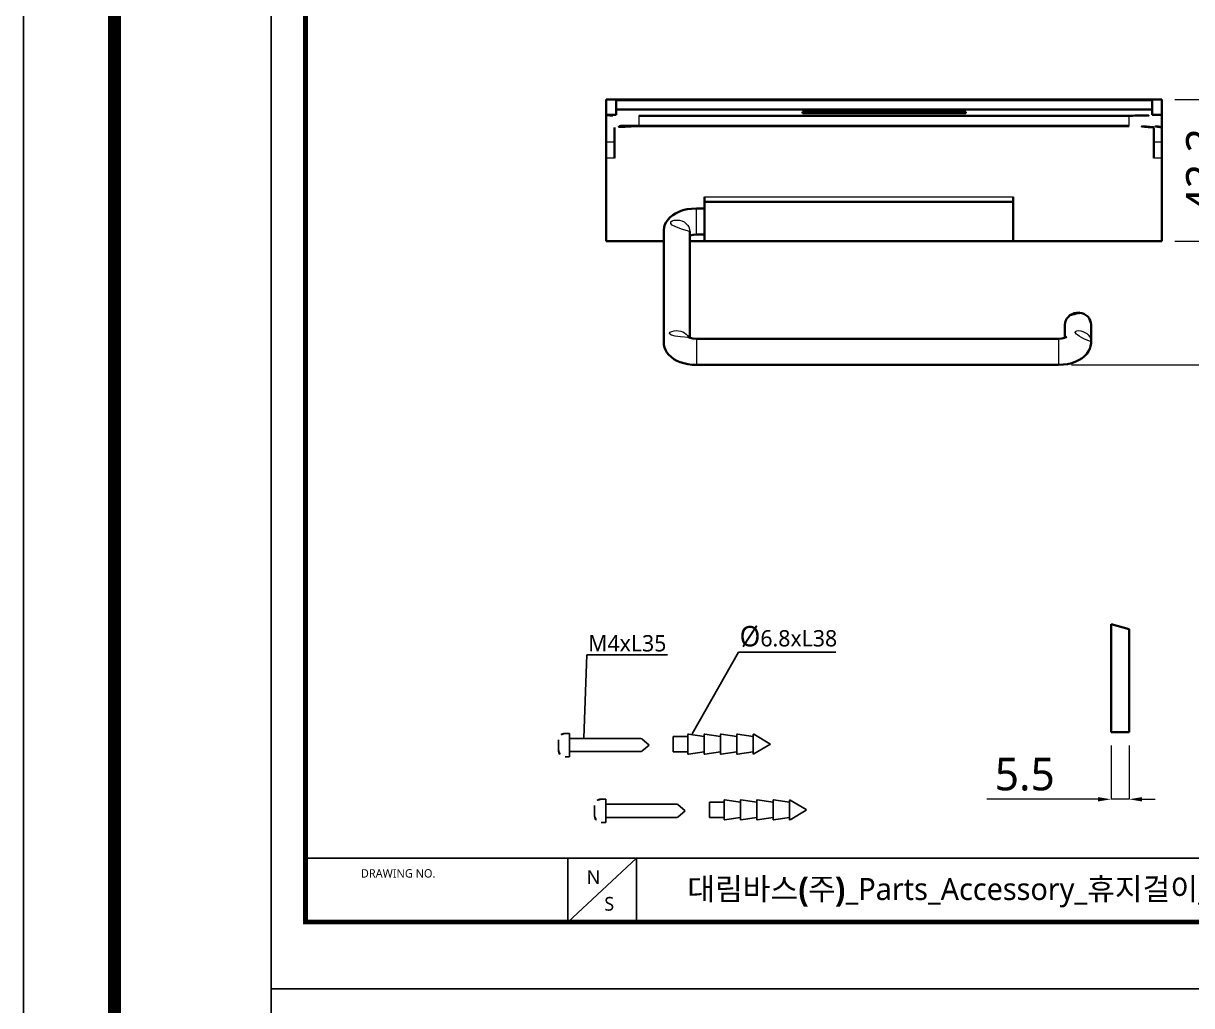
# Model space of a CAD drawing. Extents: x 16296677952 to 16296679688, y -37409618576 to -37409617304.
# Drawn here: x 16296677952.5 to 16296678310, y -37409617909.1 to -37409617608.5 of the extents above; entities that cross this region are included whole.
import ezdxf
from ezdxf import colors
from ezdxf.entities.mleader import LeaderData, LeaderLine
from ezdxf.math import Vec2, Vec3

# ---------------------------------------------------------------- set-up
doc = ezdxf.new("R2010")
doc.units = 0
doc.header["$LTSCALE"] = 10
doc.header["$MEASUREMENT"] = 0
doc.header["$PDMODE"] = 3
doc.header["$PDSIZE"] = -10
doc.layers.get('0').update_dxf_attribs({"linetype": 'CONTINUOUS'})
doc.layers.get('DEFPOINTS').update_dxf_attribs({"linetype": 'CONTINUOUS'})
doc.layers.add('1', color=7, linetype='CONTINUOUS')
doc.layers.add('FRAME070', color=5, linetype='CONTINUOUS')
doc.styles.add('Daelim Dimension', font='')
doc.styles.get('Daelim Dimension').set_extended_font_data('NanumGothic')
doc.dimstyles.new('DEFAULT', dxfattribs={"dimscale": 2, "dimtxt": 2, "dimasz": 2, "dimexe": 0, "dimexo": 2, "dimgap": 1, "dimtad": 1, "dimdec": 1, "dimzin": 9, "dimdsep": 46, "dimtxsty": 'Daelim Dimension', "dimcen": 0.5, "dimclrd": 252, "dimclre": 252, "dimclrt": 3, "dimadec": 1, "dimazin": 0, "dimtfac": 1, "dimtdec": 1, "dimtix": 1, "dimtmove": 0, "dimatfit": 3, "dimfxl": 1, "dimtolj": 1, "dimtzin": 1, "dimlwd": 9, "dimlwe": 9, "dimarcsym": 0})

# ---------------------------------------------------------------- blocks, each defined once
blk = doc.blocks.new('*D27')
at = {"color": 5, "lineweight": 9, "transparency": 16777216}
for p, q in [((16296678304.85209, -37409617631.81535), (16296678341.99181, -37409617631.81535)), ((16296678341.99181, -37409617635.81535), (16296678341.99181, -37409617709.00221)), ((16296678273.20337, -37409617713.00221), (16296678341.99181, -37409617713.00221))]:
    blk.add_line(p, q, dxfattribs=at)
at = {"color": 5, "transparency": 16777216}
for points in [[(16296678341.32514, -37409617635.81535), (16296678342.65847, -37409617635.81535), (16296678341.99181, -37409617631.81535)], [(16296678341.32514, -37409617709.00221), (16296678342.65847, -37409617709.00221), (16296678341.99181, -37409617713.00221)]]:
    blk.add_solid(points, dxfattribs=at)
at = {"layer": 'DEFPOINTS', "color": 0, "transparency": 16777216}
for p in [(16296678300.85209, -37409617631.81535), (16296678269.20337, -37409617713.00221), (16296678341.99181, -37409617713.00221)]:
    blk.add_point(p, dxfattribs=at)
at = {"color": 7, "transparency": 16777216, "insert": (16296678334.29081, -37409617672.40878), "char_height": 10, "attachment_point": 5, "rotation": 90, "style": 'Daelim Dimension'}
blk.add_mtext('\\A1;81.2', dxfattribs=at)
blk = doc.blocks.new('*D28')
at = {"color": 5, "lineweight": 9, "transparency": 16777216}
for p, q in [((16296678304.85209, -37409617631.81535), (16296678321.05699, -37409617631.81535)), ((16296678321.05699, -37409617635.81535), (16296678321.05699, -37409617671.11748)), ((16296678304.85209, -37409617675.11748), (16296678321.05699, -37409617675.11748))]:
    blk.add_line(p, q, dxfattribs=at)
at = {"color": 5, "transparency": 16777216}
for points in [[(16296678320.39032, -37409617635.81535), (16296678321.72366, -37409617635.81535), (16296678321.05699, -37409617631.81535)], [(16296678320.39032, -37409617671.11748), (16296678321.72366, -37409617671.11748), (16296678321.05699, -37409617675.11748)]]:
    blk.add_solid(points, dxfattribs=at)
at = {"layer": 'DEFPOINTS', "color": 0, "transparency": 16777216}
for p in [(16296678300.85209, -37409617631.81535), (16296678300.85209, -37409617675.11748), (16296678321.05699, -37409617675.11748)]:
    blk.add_point(p, dxfattribs=at)
at = {"color": 7, "transparency": 16777216, "insert": (16296678313.35599, -37409617653.46642), "char_height": 10, "attachment_point": 5, "rotation": 90, "style": 'Daelim Dimension'}
blk.add_mtext('\\A1;43.3', dxfattribs=at)
blk = doc.blocks.new('*D7')
at = {"color": 5, "lineweight": 9, "transparency": 16777216}
for p, q in [((16296678285.30385, -37409617829.47188), (16296678285.30385, -37409617845.97965)), ((16296678290.80385, -37409617829.47188), (16296678290.80385, -37409617845.97965)), ((16296678281.30385, -37409617845.97965), (16296678247.30532, -37409617845.97965)), ((16296678290.80385, -37409617845.97965), (16296678285.30385, -37409617845.97965)), ((16296678294.80385, -37409617845.97965), (16296678298.80385, -37409617845.97965))]:
    blk.add_line(p, q, dxfattribs=at)
at = {"color": 5, "transparency": 16777216}
for points in [[(16296678281.30385, -37409617845.31299), (16296678281.30385, -37409617846.64632), (16296678285.30385, -37409617845.97965)], [(16296678294.80385, -37409617845.31299), (16296678294.80385, -37409617846.64632), (16296678290.80385, -37409617845.97965)]]:
    blk.add_solid(points, dxfattribs=at)
at = {"layer": 'DEFPOINTS', "color": 0, "transparency": 16777216}
for p in [(16296678285.30385, -37409617825.47188), (16296678290.80385, -37409617825.47188), (16296678290.80385, -37409617845.97965)]:
    blk.add_point(p, dxfattribs=at)
at = {"color": 7, "transparency": 16777216, "insert": (16296678258.89759, -37409617838.33588), "char_height": 10, "attachment_point": 5, "style": 'Daelim Dimension'}
blk.add_mtext('\\A1;5.5', dxfattribs=at)

msp = doc.modelspace()

# ---------------------------------------------------------------- linework, layer by layer
at = {"color": 7, "lineweight": 35}
for p, q in [((16296678130.85209, -37409617631.81535), (16296678300.85209, -37409617631.81535)), ((16296678297.85209, -37409617631.96455), (16296678133.85209, -37409617631.96455)), ((16296678297.85209, -37409617634.86983), (16296678133.85209, -37409617634.86983)), ((16296678240.85209, -37409617635.98775), (16296678190.85209, -37409617635.98775)), ((16296678191.15207, -37409617635.3567), (16296678240.5521, -37409617635.3567)), ((16296678240.5521, -37409617635.78255), (16296678191.15207, -37409617635.78255)), ((16296678240.5521, -37409617635.98253), (16296678191.15207, -37409617635.98253)), ((16296678290.85209, -37409617636.73753), (16296678140.85209, -37409617636.73753)), ((16296678290.85209, -37409617639.81746), (16296678140.85209, -37409617639.81746)), ((16296678140.85209, -37409617639.95284), (16296678290.85209, -37409617639.95284)), ((16296678130.85209, -37409617675.11748), (16296678130.85209, -37409617649.69826)), ((16296678300.85209, -37409617675.11748), (16296678300.85209, -37409617649.69826)), ((16296678160.85209, -37409617663.11748), (16296678255.35209, -37409617663.11748)), ((16296678255.35209, -37409617663.11748), (16296678160.85209, -37409617663.11748)), ((16296678148.40339, -37409617672.15221), (16296678148.40339, -37409617706.00221)), ((16296678156.40339, -37409617672.15221), (16296678156.40339, -37409617704.72414)), ((16296678255.35209, -37409617675.11748), (16296678160.85209, -37409617675.11748)), ((16296678255.35209, -37409617675.11748), (16296678300.85209, -37409617675.11748)), ((16296678158.40339, -37409617705.00221), (16296678269.20337, -37409617705.00221)), ((16296678158.40339, -37409617713.00221), (16296678269.20337, -37409617713.00221)), ((16296678285.30385, -37409617825.47188), (16296678285.30385, -37409617792.37187)), ((16296678290.80385, -37409617825.47188), (16296678290.80385, -37409617793.87187))]:
    msp.add_line(p, q, dxfattribs=at)
at = {"color": 7, "lineweight": 35, "ltscale": 0.1167037963867188}
for p, q in [((16296678130.85209, -37409617636.48351), (16296678130.85209, -37409617631.81535)), ((16296678300.85209, -37409617636.48351), (16296678300.85209, -37409617631.81535))]:
    msp.add_line(p, q, dxfattribs=at)
at = {"color": 7, "lineweight": 35, "ltscale": 0.1129737854003906}
for p, q in [((16296678133.85209, -37409617636.48351), (16296678133.85209, -37409617631.96455)), ((16296678297.85209, -37409617636.48351), (16296678297.85209, -37409617631.96455))]:
    msp.add_line(p, q, dxfattribs=at)
at = {"color": 7, "lineweight": 35, "ltscale": 0.01090774536132813}
for p, q in [((16296678190.85209, -37409617635.98775), (16296678190.85209, -37409617635.55144)), ((16296678240.85209, -37409617635.55144), (16296678240.85209, -37409617635.98775))]:
    msp.add_line(p, q, dxfattribs=at)
at = {"color": 7, "lineweight": 35, "ltscale": 0.00749969482421875}
msp.add_line((16296678190.85209, -37409617635.55144), (16296678191.15207, -37409617635.55144), dxfattribs=at)
at = {"color": 7, "lineweight": 35, "ltscale": 0.01064605712890625}
for p, q in [((16296678191.15207, -37409617635.78255), (16296678191.15207, -37409617635.3567)), ((16296678240.5521, -37409617635.3567), (16296678240.5521, -37409617635.78255))]:
    msp.add_line(p, q, dxfattribs=at)
at = {"color": 7, "lineweight": 35, "ltscale": 0.004999542236328125}
for p, q in [((16296678191.15207, -37409617635.98253), (16296678191.15207, -37409617635.78255)), ((16296678240.5521, -37409617635.98253), (16296678240.5521, -37409617635.78255))]:
    msp.add_line(p, q, dxfattribs=at)
at = {"color": 7, "lineweight": 35, "ltscale": 0.007500457763671875}
msp.add_line((16296678240.55207, -37409617635.55144), (16296678240.85209, -37409617635.55144), dxfattribs=at)
at = {"color": 7, "lineweight": 35, "ltscale": 0.0019866943359375}
for p, q in [((16296678130.85209, -37409617636.56297), (16296678130.85209, -37409617636.48351)), ((16296678300.85209, -37409617636.56297), (16296678300.85209, -37409617636.48351))]:
    msp.add_line(p, q, dxfattribs=at)
at = {"color": 7, "lineweight": 35, "ltscale": 0.075}
for p, q in [((16296678130.85209, -37409617636.48351), (16296678133.85209, -37409617636.48351)), ((16296678297.85209, -37409617636.48351), (16296678300.85209, -37409617636.48351))]:
    msp.add_line(p, q, dxfattribs=at)
at = {"color": 7, "lineweight": 35, "ltscale": 0.09489974975585938}
for p, q in [((16296678130.85209, -37409617640.35896), (16296678130.85209, -37409617636.56297)), ((16296678300.85209, -37409617636.56297), (16296678300.85209, -37409617640.35896))]:
    msp.add_line(p, q, dxfattribs=at)
at = {"color": 7, "lineweight": 13, "ltscale": 0.07699813842773437}
for p, q in [((16296678140.85209, -37409617636.73753), (16296678140.85209, -37409617639.81746)), ((16296678290.85209, -37409617639.81746), (16296678290.85209, -37409617636.73753))]:
    msp.add_line(p, q, dxfattribs=at)
at = {"color": 7, "lineweight": 35, "ltscale": 0.1086654663085938}
for p, q in [((16296678130.85209, -37409617640.35896), (16296678130.85209, -37409617644.70558)), ((16296678133.35209, -37409617644.70558), (16296678133.35209, -37409617640.35896)), ((16296678298.35209, -37409617640.35896), (16296678298.35209, -37409617644.70558)), ((16296678300.85209, -37409617644.70558), (16296678300.85209, -37409617640.35896))]:
    msp.add_line(p, q, dxfattribs=at)
at = {"color": 7, "lineweight": 35, "ltscale": 0.12481689453125}
for p, q in [((16296678130.85209, -37409617649.69826), (16296678130.85209, -37409617644.70558)), ((16296678133.35209, -37409617649.69826), (16296678133.35209, -37409617644.70558)), ((16296678298.35209, -37409617644.70558), (16296678298.35209, -37409617649.69826)), ((16296678300.85209, -37409617649.69826), (16296678300.85209, -37409617644.70558))]:
    msp.add_line(p, q, dxfattribs=at)
at = {"color": 7, "lineweight": 13, "ltscale": 0.0625}
for p, q in [((16296678130.85209, -37409617644.70558), (16296678133.35209, -37409617644.70558)), ((16296678298.35209, -37409617644.70558), (16296678300.85209, -37409617644.70558)), ((16296678133.35209, -37409617649.69826), (16296678130.85209, -37409617649.69826)), ((16296678300.85209, -37409617649.69826), (16296678298.35209, -37409617649.69826))]:
    msp.add_line(p, q, dxfattribs=at)
at = {"color": 7, "lineweight": 13}
msp.add_line((16296678160.85209, -37409617661.61748), (16296678255.35209, -37409617661.61748), dxfattribs=at)
at = {"color": 7, "lineweight": 35, "ltscale": 0.0375}
for p, q in [((16296678160.85209, -37409617663.11748), (16296678160.85209, -37409617661.61748)), ((16296678255.35209, -37409617661.61748), (16296678255.35209, -37409617663.11748))]:
    msp.add_line(p, q, dxfattribs=at)
at = {"color": 7, "lineweight": 35, "ltscale": 0.15}
for p, q in [((16296678160.85209, -37409617669.11748), (16296678160.85209, -37409617663.11748)), ((16296678255.35209, -37409617669.11748), (16296678255.35209, -37409617663.11748)), ((16296678160.85209, -37409617675.11748), (16296678160.85209, -37409617669.11748)), ((16296678255.35209, -37409617675.11748), (16296678255.35209, -37409617669.11748))]:
    msp.add_line(p, q, dxfattribs=at)
at = {"color": 7, "lineweight": 13, "ltscale": 0.013397216796875}
for p, q in [((16296678158.40339, -37409617665.6881), (16296678158.40339, -37409617665.15221)), ((16296678158.40339, -37409617705.00221), (16296678158.40339, -37409617705.5381)), ((16296678269.20337, -37409617705.00221), (16296678269.20337, -37409617705.5381))]:
    msp.add_line(p, q, dxfattribs=at)
at = {"color": 7, "lineweight": 35, "ltscale": 0.06121749877929687}
for p, q in [((16296678160.85209, -37409617665.15221), (16296678158.40339, -37409617665.15221)), ((16296678160.85209, -37409617673.15221), (16296678158.40339, -37409617673.15221))]:
    msp.add_line(p, q, dxfattribs=at)
at = {"color": 7, "lineweight": 13, "ltscale": 0.136602783203125}
for p, q in [((16296678158.40339, -37409617671.15221), (16296678158.40339, -37409617665.6881)), ((16296678158.40339, -37409617705.5381), (16296678158.40339, -37409617711.00221)), ((16296678269.20337, -37409617705.5381), (16296678269.20337, -37409617711.00221))]:
    msp.add_line(p, q, dxfattribs=at)
at = {"color": 7, "lineweight": 13, "ltscale": 0.05}
for p, q in [((16296678158.40339, -37409617673.15221), (16296678158.40339, -37409617671.15221)), ((16296678158.40339, -37409617711.00221), (16296678158.40339, -37409617713.00221)), ((16296678269.20337, -37409617711.00221), (16296678269.20337, -37409617713.00221))]:
    msp.add_line(p, q, dxfattribs=at)
at = {"color": 7, "lineweight": 35, "ltscale": 0.43878173828125}
msp.add_line((16296678130.85209, -37409617675.11748), (16296678148.40336, -37409617675.11748), dxfattribs=at)
at = {"color": 7, "lineweight": 35, "ltscale": 0.11121826171875}
msp.add_line((16296678156.40336, -37409617675.11748), (16296678160.85209, -37409617675.11748), dxfattribs=at)
at = {"color": 7, "lineweight": 35, "ltscale": 0.0003204354785724665}
msp.add_line((16296678271.20341, -37409617700.7394), (16296678271.20337, -37409617700.75221), dxfattribs=at)
at = {"color": 7, "lineweight": 35, "ltscale": 0.09929885864257812}
msp.add_line((16296678271.20337, -37409617704.72417), (16296678271.20337, -37409617700.75221), dxfattribs=at)
at = {"color": 7, "lineweight": 35, "ltscale": 0.13125}
msp.add_line((16296678279.20337, -37409617706.00221), (16296678279.20337, -37409617700.75221), dxfattribs=at)
at = {"color": 7, "lineweight": 35, "ltscale": 0.1425219281373922}
msp.add_line((16296678290.80385, -37409617793.87187), (16296678285.30385, -37409617792.37187), dxfattribs=at)
at = {"color": 7, "lineweight": 35, "ltscale": 0.1375}
msp.add_line((16296678290.80385, -37409617825.47188), (16296678285.30385, -37409617825.47188), dxfattribs=at)
at = {"color": 5}
msp.add_line((16296678038.77455, -37409617864.01657), (16296678562.96183, -37409617864.01657), dxfattribs=at)
at = {"color": 5, "ltscale": 40}
for p, q in [((16296678119.12523, -37409617864.01657), (16296678119.12523, -37409617883.63291)), ((16296678119.12523, -37409617864.01657), (16296678119.12523, -37409617883.63291)), ((16296678140.11959, -37409617864.01657), (16296678119.12523, -37409617883.63291)), ((16296678140.11959, -37409617864.01657), (16296678119.12523, -37409617883.63291)), ((16296678140.11959, -37409617864.01657), (16296678140.11959, -37409617883.63291)), ((16296678140.11959, -37409617864.01657), (16296678140.11959, -37409617883.63291))]:
    msp.add_line(p, q, dxfattribs=at)
at = {"ltscale": 0.5}
for points in [[(16296677952.4748, -37409618575.96731), (16296679688.4748, -37409618575.96731), (16296679688.4748, -37409617303.96731), (16296677952.4748, -37409617303.96731)], [(16296678028.30635, -37409617903.98346), (16296678679.30635, -37409617903.98346), (16296678679.30635, -37409617426.98346), (16296678028.30635, -37409617426.98346)], [(16296678028.30635, -37409618380.98346), (16296678679.30635, -37409618380.98346), (16296678679.30635, -37409617903.98346), (16296678028.30635, -37409617903.98346)]]:
    msp.add_lwpolyline(points, close=True, dxfattribs=at)
at = {"color": 5, "linetype": 'ByBlock', "lineweight": 200}
for points, const_width in [([(16296677980.38997, -37409618521.5014), (16296679660.38997, -37409618521.5014), (16296679660.38997, -37409617333.5014), (16296677980.38997, -37409617333.5014)], 4), ([(16296678038.77455, -37409617883.55874), (16296678668.77455, -37409617883.55874), (16296678668.77455, -37409617438.05874), (16296678038.77455, -37409617438.05874)], 1.5)]:
    msp.add_lwpolyline(points, close=True, dxfattribs=dict(at, const_width=const_width))
at = {"color": 7, "lineweight": 35}
for points in [[(16296678158.40339, -37409617665.15221), (16296678156.94285, -37409617665.21931), (16296678155.60041, -37409617665.4041), (16296678154.3115, -37409617665.70601), (16296678153.07038, -37409617666.13594), (16296678152.02628, -37409617666.63472), (16296678151.16126, -37409617667.17815), (16296678150.422, -37409617667.77724), (16296678149.74222, -37409617668.49812), (16296678149.18662, -37409617669.29951), (16296678148.80616, -37409617670.07784), (16296678148.55247, -37409617670.87849), (16296678148.41907, -37409617671.73695), (16296678148.40339, -37409617672.15221)], [(16296678158.40339, -37409617673.15221), (16296678157.37894, -37409617673.21935), (16296678156.5687, -37409617673.38142), (16296678156.40272, -37409617673.43044)], [(16296678271.2031, -37409617700.73924), (16296678271.26713, -37409617700.08321), (16296678271.45505, -37409617699.45314), (16296678271.75757, -37409617698.86186), (16296678272.22666, -37409617698.25999), (16296678272.71818, -37409617697.82539), (16296678273.34659, -37409617697.44588), (16296678274.03574, -37409617697.1844), (16296678274.75651, -37409617697.045), (16296678275.49131, -37409617697.0298), (16296678275.59647, -37409617697.03813)], [(16296678275.59647, -37409617697.03813), (16296678276.32184, -37409617697.16969), (16296678277.01478, -37409617697.42577), (16296678277.58365, -37409617697.75197), (16296678278.14744, -37409617698.22237), (16296678278.57129, -37409617698.73888), (16296678278.93027, -37409617699.40614), (16296678279.12931, -37409617700.05333), (16296678279.20341, -37409617700.76732)], [(16296678148.40339, -37409617706.00221), (16296678148.46738, -37409617706.83928), (16296678148.67478, -37409617707.71315), (16296678148.95072, -37409617708.40761), (16296678149.40687, -37409617709.20509), (16296678150.02619, -37409617709.98308), (16296678150.67719, -37409617710.60143), (16296678151.54624, -37409617711.23555), (16296678152.46494, -37409617711.74715), (16296678153.43894, -37409617712.16246), (16296678154.53269, -37409617712.50978), (16296678155.7894, -37409617712.78386), (16296678157.15632, -37409617712.95335), (16296678158.40339, -37409617713.00221)], [(16296678155.81113, -37409617704.46632), (16296678156.51008, -37409617704.75642), (16296678157.30466, -37409617704.92464), (16296678158.30121, -37409617705.00154), (16296678158.40339, -37409617705.00221)], [(16296678269.20337, -37409617705.00221), (16296678270.21345, -37409617704.93697), (16296678271.01163, -37409617704.7802), (16296678271.57722, -37409617704.58372), (16296678271.79575, -37409617704.46626)], [(16296678269.20337, -37409617713.00221), (16296678270.66392, -37409617712.93507), (16296678272.00635, -37409617712.75029), (16296678273.29523, -37409617712.44841), (16296678274.53635, -37409617712.01845), (16296678275.58048, -37409617711.51967), (16296678276.44547, -37409617710.97627), (16296678277.18476, -37409617710.37715), (16296678277.86454, -37409617709.6563), (16296678278.42011, -37409617708.8549), (16296678278.80057, -37409617708.07655), (16296678279.0543, -37409617707.27589), (16296678279.18769, -37409617706.41743), (16296678279.20337, -37409617706.00221)]]:
    msp.add_lwpolyline(points, dxfattribs=at)
at = {"color": 7, "lineweight": 13}
msp.add_arc((16296678275.2035, -37409617701.90126), 4.613160332134815, 84.76504509202329, 90.00163924540102, dxfattribs=at)
at = {"color": 7, "lineweight": 35}
for centre, major_axis, ratio, start_param, end_param in [((16296678140.85209, -37409617636.56297), (-10, 1.836909530733566e-15), 0.01745506492821926, 7.677846147802522e-11, 1.570796326794897), ((16296678290.85209, -37409617636.56297), (-10, 1.836909530733566e-15), 0.01745506492823454, 1.570796326794897, 3.141592653512196), ((16296678140.85209, -37409617640.35896), (-10, 1.836909530733566e-15), 0.05414955702960365, 4.71238898038469, 6.283185306254941), ((16296678140.85209, -37409617640.35896), (-7.5, 1.377682148050174e-15), 0.05414955702960148, 4.71238898038469, 6.28318530724875), ((16296678290.85209, -37409617640.35896), (-7.5, 1.377682148050174e-15), 0.05414955702960148, 3.141592653520547, 4.71238898038469), ((16296678290.85209, -37409617640.35896), (-10, 1.836909530733566e-15), 0.05414955702959543, 3.141592654514363, 4.712388980384687)]:
    msp.add_ellipse(centre, major_axis=major_axis, ratio=ratio, start_param=start_param, end_param=end_param, dxfattribs=at)
at = {"color": 7, "lineweight": 13}
for centre, ratio, start_param, end_param in [((16296678152.40339, -37409617672.15221), 0.866025403784454, 6.283185307179495, 9.424777960767267), ((16296678275.20337, -37409617700.75221), 0.8660254037844429, 1.571020032358929, 3.137895599029141), ((16296678275.20337, -37409617700.75221), 0.8660254037844807, 5.170776815633179e-11, 1.465342001051186), ((16296678152.40339, -37409617706.00221), 0.8660254037847884, 0.4177234567234657, 3.141592653598752), ((16296678275.20337, -37409617706.00221), 0.8660254037847, 1.493315329750359e-12, 2.7238687803363)]:
    msp.add_ellipse(centre, major_axis=(4, -7.347638122934264e-16), ratio=ratio, start_param=start_param, end_param=end_param, dxfattribs=at)
at = {"layer": 'FRAME070', "color": 7}
for p, q in [((16296678116.21592, -37409617827.79665), (16296678116.21592, -37409617830.99664)), ((16296678119.61592, -37409617825.79665), (16296678118.21592, -37409617825.79665)), ((16296678119.61592, -37409617825.79665), (16296678119.61592, -37409617832.99664)), ((16296678141.42305, -37409617827.39664), (16296678119.61592, -37409617827.39664)), ((16296678143.94099, -37409617829.39664), (16296678141.6809, -37409617827.49085)), ((16296678155.80547, -37409617826.73096), (16296678151.33723, -37409617826.73096)), ((16296678155.80547, -37409617826.73096), (16296678151.33723, -37409617826.73096)), ((16296678151.33723, -37409617826.73096), (16296678151.33723, -37409617831.48096)), ((16296678155.80547, -37409617826.12611), (16296678155.80547, -37409617832.08582)), ((16296678160.80547, -37409617826.73096), (16296678155.94901, -37409617826.00249)), ((16296678160.80547, -37409617826.12611), (16296678160.80547, -37409617832.08582)), ((16296678165.80547, -37409617826.73096), (16296678160.94901, -37409617826.00249)), ((16296678165.80547, -37409617826.12611), (16296678165.80547, -37409617832.08582)), ((16296678170.80547, -37409617826.73096), (16296678165.94901, -37409617826.00249)), ((16296678170.80547, -37409617826.12611), (16296678170.80547, -37409617832.08582)), ((16296678175.80547, -37409617826.73096), (16296678170.94901, -37409617826.00249)), ((16296678175.80547, -37409617826.19961), (16296678175.80547, -37409617832.01232)), ((16296678175.99388, -37409617826.09189), (16296678180.93061, -37409617828.99825)), ((16296678141.42305, -37409617831.39664), (16296678119.61592, -37409617831.39664)), ((16296678143.94099, -37409617829.39664), (16296678141.6809, -37409617831.30244)), ((16296678155.80547, -37409617831.48096), (16296678151.33723, -37409617831.48096)), ((16296678160.80547, -37409617831.48096), (16296678155.94901, -37409617832.20943)), ((16296678165.80547, -37409617831.48096), (16296678160.94901, -37409617832.20943)), ((16296678170.80547, -37409617831.48096), (16296678165.94901, -37409617832.20943)), ((16296678175.80547, -37409617831.48096), (16296678170.94901, -37409617832.20943)), ((16296678180.93061, -37409617829.21368), (16296678175.99388, -37409617832.12004)), ((16296678119.61592, -37409617832.99664), (16296678118.21592, -37409617832.99664)), ((16296678130.68531, -37409617845.909), (16296678129.28531, -37409617845.909)), ((16296678130.68531, -37409617845.909), (16296678130.68531, -37409617853.10899)), ((16296678166.87486, -37409617846.84332), (16296678162.40662, -37409617846.84332)), ((16296678166.87486, -37409617846.84332), (16296678162.40662, -37409617846.84332)), ((16296678162.40662, -37409617846.84332), (16296678162.40662, -37409617851.59332)), ((16296678166.87486, -37409617846.23846), (16296678166.87486, -37409617852.19817)), ((16296678171.87486, -37409617846.84332), (16296678167.0184, -37409617846.11485)), ((16296678171.87486, -37409617846.23846), (16296678171.87486, -37409617852.19817)), ((16296678176.87486, -37409617846.84332), (16296678172.0184, -37409617846.11485)), ((16296678176.87486, -37409617846.23846), (16296678176.87486, -37409617852.19817)), ((16296678181.87486, -37409617846.84332), (16296678177.0184, -37409617846.11485)), ((16296678181.87486, -37409617846.23846), (16296678181.87486, -37409617852.19817)), ((16296678186.87486, -37409617846.84332), (16296678182.0184, -37409617846.11485)), ((16296678186.87486, -37409617846.31196), (16296678186.87486, -37409617852.12467)), ((16296678187.06327, -37409617846.20424), (16296678192, -37409617849.1106)), ((16296678127.28531, -37409617847.909), (16296678127.28531, -37409617851.10899)), ((16296678152.49244, -37409617847.509), (16296678130.68531, -37409617847.509)), ((16296678155.01038, -37409617849.509), (16296678152.7503, -37409617847.6032)), ((16296678155.01038, -37409617849.509), (16296678152.7503, -37409617851.41479)), ((16296678192, -37409617849.32603), (16296678187.06327, -37409617852.23239)), ((16296678130.68531, -37409617853.10899), (16296678129.28531, -37409617853.10899)), ((16296678152.49244, -37409617851.509), (16296678130.68531, -37409617851.509)), ((16296678166.87486, -37409617851.59332), (16296678162.40662, -37409617851.59332)), ((16296678171.87486, -37409617851.59332), (16296678167.0184, -37409617852.32178)), ((16296678176.87486, -37409617851.59332), (16296678172.0184, -37409617852.32178)), ((16296678181.87486, -37409617851.59332), (16296678177.0184, -37409617852.32178)), ((16296678186.87486, -37409617851.59332), (16296678182.0184, -37409617852.32178))]:
    msp.add_line(p, q, dxfattribs=at)
for centre, radius, start, end in [((16296678118.21592, -37409617827.79665), 2, 90, 180), ((16296678141.42305, -37409617827.79665), 0.4000000000000001, 49.86101846139008, 90), ((16296678155.93047, -37409617826.12611), 0.125, 81.4692560048157, 180), ((16296678160.93047, -37409617826.12611), 0.125, 81.4692560048157, 180), ((16296678165.93047, -37409617826.12611), 0.125, 81.4692560048157, 180), ((16296678170.93047, -37409617826.12611), 0.125, 81.4692560048157, 180), ((16296678175.93047, -37409617826.19961), 0.125, 59.51364352022144, 180), ((16296678180.8672, -37409617829.10596), 0.125, 300.4863564797786, 59.51364352022144), ((16296678118.21592, -37409617830.99664), 2, 180, 270), ((16296678141.42305, -37409617830.99664), 0.4000000000000001, 270, 310.1389815386099), ((16296678155.93047, -37409617832.08582), 0.125, 180, 278.5307439951843), ((16296678160.93047, -37409617832.08582), 0.125, 180, 278.5307439951843), ((16296678165.93047, -37409617832.08582), 0.125, 180, 278.5307439951843), ((16296678170.93047, -37409617832.08582), 0.125, 180, 278.5307439951843), ((16296678175.93047, -37409617832.01232), 0.125, 180, 300.4863564797786), ((16296678129.28531, -37409617847.909), 2, 90, 180), ((16296678166.99986, -37409617846.23846), 0.125, 81.4692560048157, 180), ((16296678171.99986, -37409617846.23846), 0.125, 81.4692560048157, 180), ((16296678176.99986, -37409617846.23846), 0.125, 81.4692560048157, 180), ((16296678181.99986, -37409617846.23846), 0.125, 81.4692560048157, 180), ((16296678186.99986, -37409617846.31196), 0.125, 59.51364352022144, 180), ((16296678152.49244, -37409617847.909), 0.4000000000000001, 49.86101846139008, 90), ((16296678191.93659, -37409617849.21832), 0.125, 300.4863564797786, 59.51364352022144), ((16296678129.28531, -37409617851.10899), 2, 180, 270), ((16296678152.49244, -37409617851.10899), 0.4000000000000001, 270, 310.1389815386099), ((16296678166.99986, -37409617852.19817), 0.125, 180, 278.5307439951843), ((16296678171.99986, -37409617852.19817), 0.125, 180, 278.5307439951843), ((16296678176.99986, -37409617852.19817), 0.125, 180, 278.5307439951843), ((16296678181.99986, -37409617852.19817), 0.125, 180, 278.5307439951843), ((16296678186.99986, -37409617852.12467), 0.125, 180, 300.4863564797786)]:
    msp.add_arc(centre, radius, start, end, dxfattribs=at)

# ---------------------------------------------------------------- texts
at = {"color": 5, "ltscale": 40, "style": 'Daelim Dimension'}
msp.add_text('DRAWING NO.', height=2.569011268178083, dxfattribs=at).set_placement((16296678055.74745, -37409617869.95126))
at = {"char_height": 4.204123560000001, "width": 5.867310561825306, "attachment_point": 1, "style": 'Daelim Dimension'}
for s, insert in [('N', (16296678124.83542, -37409617867.69428)), ('S', (16296678130.24157, -37409617875.8718))]:
    msp.add_mtext(s, dxfattribs=dict(at, insert=insert))
at = {"color": 2, "insert": (16296678155.64681, -37409617870.06269), "char_height": 6.756627150000003, "width": 315.2094413265866, "attachment_point": 1, "style": 'Daelim Dimension'}
msp.add_mtext('{\\fPretendard Variable SemiBold|b0|i0|c129|p2;대림바스(주)}_Parts_Accessory_{\\fGulim|b0|i0|c129|p50;휴지걸이}_DL A2101', dxfattribs=at)

# ---------------------------------------------------------------- dimensions: what is measured, and where the dimension line sits
at = {"color": 7}
dim = msp.add_linear_dim(base=(16296678341.99181, -37409617713.00221), p1=(16296678300.85209, -37409617631.81535), p2=(16296678269.20337, -37409617713.00221), angle=90, text='81.2', dimstyle='DEFAULT', override={"dimtxt": 5, "dimclrd": 5, "dimclre": 5, "dimclrt": 7}, dxfattribs=at)
dim.commit()
dim.dimension.update_dxf_attribs({"geometry": '*D27', "text_midpoint": (16296678334.29081, -37409617672.40878)})
dim = msp.add_linear_dim(base=(16296678321.05699, -37409617675.11748), p1=(16296678300.85209, -37409617631.81535), p2=(16296678300.85209, -37409617675.11748), angle=90, dimstyle='DEFAULT', override={"dimtxt": 5, "dimclrd": 5, "dimclre": 5, "dimclrt": 7}, dxfattribs=at)
dim.commit()
dim.dimension.update_dxf_attribs({"geometry": '*D28', "text_midpoint": (16296678313.35599, -37409617653.46642)})
dim = msp.add_linear_dim(base=(16296678290.80385, -37409617845.97965), p1=(16296678285.30385, -37409617825.47188), p2=(16296678290.80385, -37409617825.47188), dimstyle='DEFAULT', override={"dimtxt": 5, "dimclrd": 5, "dimclre": 5, "dimclrt": 7}, dxfattribs=at)
dim.commit()
dim.dimension.update_dxf_attribs({"geometry": '*D7', "text_midpoint": (16296678258.89759, -37409617845.97965), "dimtype": 160})

# ---------------------------------------------------------------- leaders
at = {"layer": '1'}
ml = msp.add_multileader_mtext('Standard', dxfattribs=at)
ml.set_content('{\\H1.25x;Ø}6.8xL38', color=256, style='Daelim Dimension')
ml.set_leader_properties()
ml.build(insert=Vec2(0, 0))
ml.multileader.update_dxf_attribs({"text_left_attachment_type": 5, "text_right_attachment_type": 0, "dogleg_length": 0.36, "arrow_head_size": 0.18})
ctx = ml.context
ctx.base_point, ctx.char_height, ctx.arrow_head_size, ctx.landing_gap_size, ctx.plane_origin = Vec3(16296678171.62368, -37409617800.93289), 5, 0.18, 0.01, Vec3(16296678157.92313, -37409617824.88602)
ctx.left_attachment, ctx.right_attachment = 5, 0
notes = []
notes.append((ctx, [(0, (1, 1, 0), (16296678171.26368, -37409617800.93289), (1, 0), 0.36, [(0, [(16296678157.06271, -37409617826.11914)], 0, [])])]))
ctx.mtext.insert, ctx.mtext.flow_direction = Vec3(16296678171.63368, -37409617792.94827), 5
ml = msp.add_multileader_mtext('Standard', dxfattribs=at)
ml.set_content('M4xL35', color=256, style='Daelim Dimension')
ml.set_leader_properties()
ml.build(insert=Vec2(0, 0))
ml.multileader.update_dxf_attribs({"text_left_attachment_type": 5, "text_right_attachment_type": 0, "dogleg_length": 0.36, "arrow_head_size": 0.18})
ctx = ml.context
ctx.base_point, ctx.char_height, ctx.arrow_head_size, ctx.landing_gap_size, ctx.plane_origin = Vec3(16296678125.27677, -37409617801.78001), 5, 0.18, 0.01, Vec3(16296678123.93227, -37409617827.39664)
ctx.left_attachment, ctx.right_attachment = 5, 0
notes.append((ctx, [(0, (1, 1, 0), (16296678124.91677, -37409617801.78001), (1, 0), 0.36, [(0, [(16296678123.93227, -37409617827.39664)], 0, [])])]))
ctx.mtext.insert, ctx.mtext.flow_direction = Vec3(16296678125.28677, -37409617795.72279), 5
for ctx, leaders in notes:
    for number, flags, end, landing, length, lines in leaders:
        leader = LeaderData()
        leader.index, (leader.has_last_leader_line, leader.has_dogleg_vector, leader.attachment_direction) = number, flags
        leader.last_leader_point, leader.dogleg_vector, leader.dogleg_length = Vec3(end), Vec3(landing), length
        for number, points, colour, breaks in lines:
            line = LeaderLine()
            line.index, line.vertices, line.color, line.breaks = number, Vec3.list(points), colors.encode_raw_color(colour), breaks
            leader.lines.append(line)
        ctx.leaders.append(leader)

doc.saveas('drawing.dxf')
